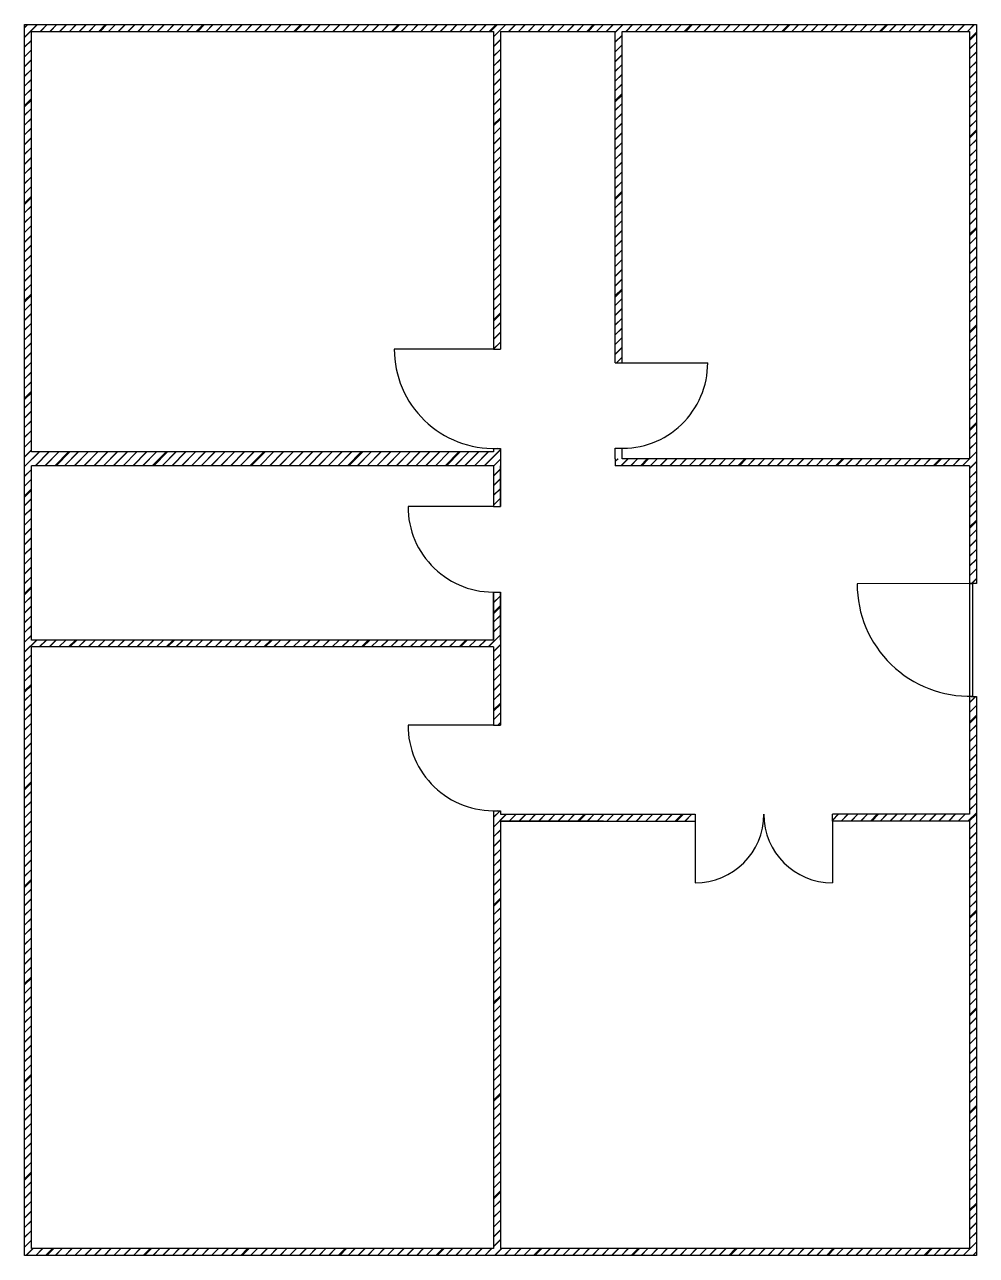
# Model space of a CAD drawing. Header units: millimetres. Extents: x -17.7 to -3.9, y -8.9 to 8.9.
import ezdxf

# ---------------------------------------------------------------- set-up
doc = ezdxf.new("R2010")
doc.units = ezdxf.units.MM

msp = doc.modelspace()

# ---------------------------------------------------------------- hatches: boundary and pattern name
h = msp.add_hatch()
h.set_pattern_fill('JIS_LC_20', color=256, scale=0.05)
h.paths.add_polyline_path([(-3.926, -0.828, -0.030573), (-4.026, -0.821), (-4.026, -2.534), (-6.012, -2.534), (-6.012, -2.634), (-4.026, -2.634), (-4.026, -8.828), (-10.821, -8.828), (-10.821, -2.634), (-8.001, -2.634), (-8.001, -2.534), (-10.821, -2.534), (-10.821, -2.482), (-10.921, -2.482), (-10.921, -8.828), (-17.616, -8.828), (-17.616, -0.108), (-10.921, -0.108), (-10.921, -1.242), (-10.821, -1.242), (-10.821, 0.686), (-10.921, 0.686), (-10.921, -0.008), (-17.616, -0.008), (-17.616, 2.519), (-10.921, 2.519), (-10.921, 1.926), (-10.821, 1.926), (-10.821, 2.519), (-10.821, 2.77), (-10.921, 2.77), (-10.921, 2.719), (-17.616, 2.719), (-17.616, 8.813), (-10.921, 8.813), (-10.921, 4.21), (-10.821, 4.21), (-10.821, 8.813), (-9.158, 8.813), (-9.158, 4.011), (-9.058, 4.011), (-9.058, 8.813), (-4.026, 8.813), (-4.026, 2.619), (-9.158, 2.619), (-9.158, 2.771), (-9.258, 2.771), (-9.258, 2.619), (-9.258, 2.519), (-4.026, 2.519), (-4.026, 0.806, -0.030573), (-3.926, 0.812), (-3.926, 8.913), (-17.716, 8.913), (-17.716, -8.928), (-3.926, -8.928)])
h = msp.add_hatch()
h.set_pattern_fill('JIS_LC_20', color=256, scale=0.01)
edge = h.paths.add_edge_path()
edge.add_line((-9.158, 2.619), (-9.158, 2.519))
edge.add_line((-9.158, 2.519), (-4.026, 2.519))
edge.add_line((-4.026, 2.519), (-4.026, 0.806))
edge.add_arc((-3.926, -0.008), 0.82, 90, 97.0047, ccw=False)
edge.add_line((-3.926, 0.812), (-3.926, 8.913))
edge.add_line((-3.926, 8.913), (-17.716, 8.913))
edge.add_line((-17.716, 8.913), (-17.716, -8.928))
edge.add_line((-17.716, -8.928), (-3.926, -8.928))
edge.add_line((-3.926, -8.928), (-3.926, -0.828))
edge.add_arc((-3.926, -0.008), 0.82, 262.9953, 270, ccw=False)
edge.add_line((-4.026, -0.821), (-4.026, -2.534))
edge.add_line((-4.026, -2.534), (-6.012, -2.534))
edge.add_line((-6.012, -2.534), (-6.012, -2.634))
edge.add_line((-6.012, -2.634), (-4.026, -2.634))
edge.add_line((-4.026, -2.634), (-4.026, -8.828))
edge.add_line((-4.026, -8.828), (-10.821, -8.828))
edge.add_line((-10.821, -8.828), (-10.821, -2.634))
edge.add_line((-10.821, -2.634), (-8.001, -2.634))
edge.add_line((-8.001, -2.634), (-8.001, -2.534))
edge.add_line((-8.001, -2.534), (-10.821, -2.534))
edge.add_line((-10.821, -2.534), (-10.821, -2.482))
edge.add_line((-10.821, -2.482), (-10.921, -2.482))
edge.add_line((-10.921, -2.482), (-10.921, -8.828))
edge.add_line((-10.921, -8.828), (-17.616, -8.828))
edge.add_line((-17.616, -8.828), (-17.616, -0.108))
edge.add_line((-17.616, -0.108), (-10.921, -0.108))
edge.add_line((-10.921, -0.108), (-10.921, -1.242))
edge.add_line((-10.921, -1.242), (-10.821, -1.242))
edge.add_line((-10.821, -1.242), (-10.821, 0.686))
edge.add_line((-10.821, 0.686), (-10.921, 0.686))
edge.add_line((-10.921, 0.686), (-10.921, -0.008))
edge.add_line((-10.921, -0.008), (-17.616, -0.008))
edge.add_line((-17.616, -0.008), (-17.616, 2.519))
edge.add_line((-17.616, 2.519), (-10.921, 2.519))
edge.add_line((-10.921, 2.519), (-10.921, 1.926))
edge.add_line((-10.921, 1.926), (-10.821, 1.926))
edge.add_line((-10.821, 1.926), (-10.821, 2.519))
edge.add_line((-10.821, 2.519), (-10.821, 2.77))
edge.add_line((-10.821, 2.77), (-10.921, 2.77))
edge.add_line((-10.921, 2.77), (-10.921, 2.719))
edge.add_line((-10.921, 2.719), (-17.616, 2.719))
edge.add_line((-17.616, 2.719), (-17.616, 8.813))
edge.add_line((-17.616, 8.813), (-10.921, 8.813))
edge.add_line((-10.921, 8.813), (-10.921, 4.21))
edge.add_line((-10.921, 4.21), (-10.821, 4.21))
edge.add_line((-10.821, 4.21), (-10.821, 8.813))
edge.add_line((-10.821, 8.813), (-9.158, 8.813))
edge.add_line((-9.158, 8.813), (-9.158, 4.011))
edge.add_line((-9.158, 4.011), (-9.058, 4.011))
edge.add_line((-9.058, 4.011), (-9.058, 8.813))
edge.add_line((-9.058, 8.813), (-4.026, 8.813))
edge.add_line((-4.026, 8.813), (-4.026, 2.619))
edge.add_line((-4.026, 2.619), (-9.158, 2.619))
h = msp.add_hatch()
h.set_pattern_fill('JIS_LC_20', color=256, scale=0.005)
edge = h.paths.add_edge_path()
edge.add_line((-9.158, 2.619), (-9.158, 2.519))
edge.add_line((-9.158, 2.519), (-4.026, 2.519))
edge.add_line((-4.026, 2.519), (-4.026, 0.806))
edge.add_arc((-3.926, -0.008), 0.82, 90, 97.0047, ccw=False)
edge.add_line((-3.926, 0.812), (-3.926, 8.913))
edge.add_line((-3.926, 8.913), (-17.716, 8.913))
edge.add_line((-17.716, 8.913), (-17.716, -8.928))
edge.add_line((-17.716, -8.928), (-3.926, -8.928))
edge.add_line((-3.926, -8.928), (-3.926, -0.828))
edge.add_arc((-3.926, -0.008), 0.82, 262.9953, 270, ccw=False)
edge.add_line((-4.026, -0.821), (-4.026, -2.534))
edge.add_line((-4.026, -2.534), (-6.012, -2.534))
edge.add_line((-6.012, -2.534), (-6.012, -2.634))
edge.add_line((-6.012, -2.634), (-4.026, -2.634))
edge.add_line((-4.026, -2.634), (-4.026, -8.828))
edge.add_line((-4.026, -8.828), (-10.821, -8.828))
edge.add_line((-10.821, -8.828), (-10.821, -2.634))
edge.add_line((-10.821, -2.634), (-8.001, -2.634))
edge.add_line((-8.001, -2.634), (-8.001, -2.534))
edge.add_line((-8.001, -2.534), (-10.821, -2.534))
edge.add_line((-10.821, -2.534), (-10.821, -2.482))
edge.add_line((-10.821, -2.482), (-10.921, -2.482))
edge.add_line((-10.921, -2.482), (-10.921, -8.828))
edge.add_line((-10.921, -8.828), (-17.616, -8.828))
edge.add_line((-17.616, -8.828), (-17.616, -0.108))
edge.add_line((-17.616, -0.108), (-10.921, -0.108))
edge.add_line((-10.921, -0.108), (-10.921, -1.242))
edge.add_line((-10.921, -1.242), (-10.821, -1.242))
edge.add_line((-10.821, -1.242), (-10.821, 0.686))
edge.add_line((-10.821, 0.686), (-10.921, 0.686))
edge.add_line((-10.921, 0.686), (-10.921, -0.008))
edge.add_line((-10.921, -0.008), (-17.616, -0.008))
edge.add_line((-17.616, -0.008), (-17.616, 2.519))
edge.add_line((-17.616, 2.519), (-10.921, 2.519))
edge.add_line((-10.921, 2.519), (-10.921, 1.926))
edge.add_line((-10.921, 1.926), (-10.821, 1.926))
edge.add_line((-10.821, 1.926), (-10.821, 2.519))
edge.add_line((-10.821, 2.519), (-10.821, 2.77))
edge.add_line((-10.821, 2.77), (-10.921, 2.77))
edge.add_line((-10.921, 2.77), (-10.921, 2.719))
edge.add_line((-10.921, 2.719), (-17.616, 2.719))
edge.add_line((-17.616, 2.719), (-17.616, 8.813))
edge.add_line((-17.616, 8.813), (-10.921, 8.813))
edge.add_line((-10.921, 8.813), (-10.921, 4.21))
edge.add_line((-10.921, 4.21), (-10.821, 4.21))
edge.add_line((-10.821, 4.21), (-10.821, 8.813))
edge.add_line((-10.821, 8.813), (-9.158, 8.813))
edge.add_line((-9.158, 8.813), (-9.158, 4.011))
edge.add_line((-9.158, 4.011), (-9.058, 4.011))
edge.add_line((-9.058, 4.011), (-9.058, 8.813))
edge.add_line((-9.058, 8.813), (-4.026, 8.813))
edge.add_line((-4.026, 8.813), (-4.026, 2.619))
edge.add_line((-4.026, 2.619), (-9.158, 2.619))

# ---------------------------------------------------------------- linework, layer by layer
for p, q in [((-10.921, 8.813), (-10.921, 4.21)), ((-10.821, 8.813), (-10.821, 4.21)), ((-9.158, 4.011), (-9.158, 8.813)), ((-9.058, 4.011), (-9.058, 8.813)), ((-3.926, 8.913), (-3.926, 6.5)), ((-10.921, 4.21), (-12.361, 4.21)), ((-10.921, 4.21), (-10.821, 4.21)), ((-9.158, 4.011), (-9.058, 4.011)), ((-9.058, 4.011), (-7.817, 4.011)), ((-10.921, 2.719), (-17.616, 2.719)), ((-10.921, 2.77), (-10.921, 2.719)), ((-10.921, 2.77), (-10.821, 2.77)), ((-10.821, 2.77), (-10.821, 1.926)), ((-9.158, 2.619), (-9.158, 2.771)), ((-9.158, 2.771), (-9.058, 2.771)), ((-9.058, 2.619), (-9.058, 2.771)), ((-10.921, 2.519), (-17.616, 2.519)), ((-10.921, 2.519), (-10.921, 1.926)), ((-10.821, 1.926), (-10.821, 2.519)), ((-9.158, 2.619), (-9.158, 2.519)), ((-4.026, 2.519), (-9.158, 2.519)), ((-4.026, 2.619), (-9.058, 2.619)), ((-10.921, 1.926), (-12.161, 1.926)), ((-10.921, 1.926), (-10.821, 1.926)), ((-4.026, 0.811), (-5.654, 0.806)), ((-10.921, -0.008), (-10.921, 0.686)), ((-10.921, 0.686), (-10.921, -0.008)), ((-10.921, 0.686), (-10.821, 0.686)), ((-10.821, -0.008), (-10.821, 0.686)), ((-10.821, 0.686), (-10.821, -1.242)), ((-10.921, -0.008), (-17.616, -0.008)), ((-10.921, -0.108), (-17.616, -0.108)), ((-10.921, -0.108), (-17.616, -0.108)), ((-10.921, -0.108), (-10.921, -1.242)), ((-10.921, -1.242), (-12.161, -1.242)), ((-10.921, -1.242), (-10.821, -1.242)), ((-10.921, -2.482), (-10.921, -8.828)), ((-10.921, -2.482), (-10.821, -2.482)), ((-10.821, -2.482), (-10.821, -2.534)), ((-10.821, -2.534), (-8.001, -2.534)), ((-9.328, -2.634), (-10.821, -2.634)), ((-10.821, -2.634), (-8.001, -2.634)), ((-10.821, -2.634), (-10.821, -8.828)), ((-8.001, -2.534), (-8.001, -2.634)), ((-8.001, -2.634), (-8.001, -3.529)), ((-4.026, -2.534), (-6.012, -2.534)), ((-6.012, -2.634), (-6.012, -2.534)), ((-4.026, -2.634), (-6.012, -2.634)), ((-6.012, -2.634), (-6.012, -3.529))]:
    msp.add_line(p, q)
for points in [[(-3.926, -0.828), (-3.926, -8.928), (-17.716, -8.928), (-17.716, 8.913), (-3.926, 8.913), (-3.926, 0.812)], [(-17.616, 2.719), (-17.616, 8.813), (-10.921, 8.813)], [(-10.821, 8.813), (-9.158, 8.813)], [(-9.058, 8.813), (-4.026, 8.813), (-4.026, 2.619)], [(-17.616, -0.008), (-17.616, 2.519)], [(-4.026, 2.519), (-4.026, 0.806)], [(-10.921, -8.828), (-17.616, -8.828), (-17.616, -0.108)], [(-4.026, -0.821), (-4.026, -2.534)], [(-4.026, -2.634), (-4.026, -8.828), (-10.821, -8.828)]]:
    msp.add_lwpolyline(points)
msp.add_lwpolyline([(-3.976, 0.811), (-4.026, 0.811), (-4.026, -0.821), (-3.976, -0.821)], close=True)
for centre, radius, start, end in [((-10.921, 4.21), 1.44, 180, 271.9898), ((-9.058, 4.011), 1.24, 267.663, 0), ((-10.921, 1.926), 1.24, 180, 272.3109), ((-4.026, 0.806), 1.628, 180, 271.7569), ((-3.926, -0.008), 0.82, 90, 97.0047), ((-3.926, -0.008), 0.82, 262.9953, 270), ((-10.921, -1.242), 1.24, 180, 272.3109), ((-8.001, -2.534), 0.995, 270, 0), ((-6.012, -2.534), 0.995, 180, 270)]:
    msp.add_arc(centre, radius, start, end)

doc.saveas('drawing.dxf')
